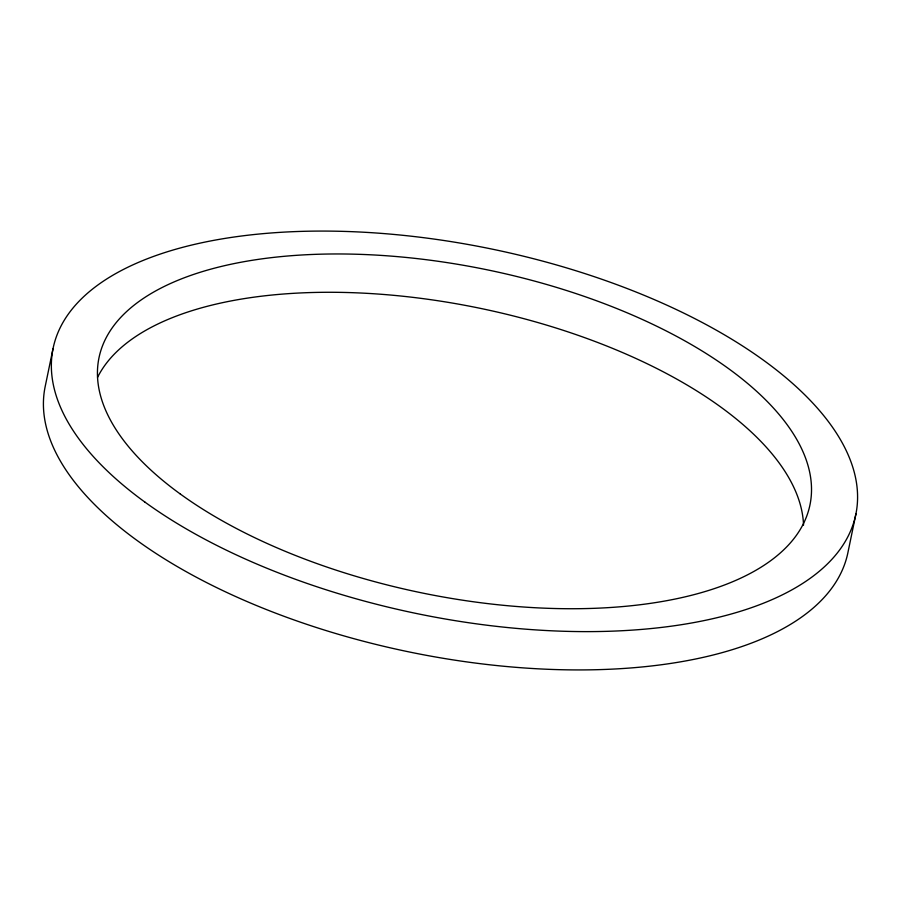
<?xml version="1.0" encoding="UTF-8"?>
<svg xmlns="http://www.w3.org/2000/svg" width="901" height="901" viewBox="0 0 901 901"><rect width="100%" height="100%" fill="white"/><g stroke="black" fill="none" stroke-linecap="round" stroke-linejoin="round"><path stroke-width="1.35" d="M52.99 348.867L45.05 387.182A409.865 186.079 11.7 0 0 410.203 652.155A409.865 186.079 11.7 0 0 848.01 552.133L855.95 513.818M97.545 377.373A363.024 164.815 11.7 0 1 481.641 308.626A363.024 164.815 11.7 0 1 803.534 525.159M144.881 502.071A409.865 186.079 11.7 0 0 832.862 558.248A409.865 186.079 11.7 0 0 385.651 233.719A409.865 186.079 11.7 0 0 144.881 502.071M180.268 493.985A363.024 164.815 11.7 0 0 789.625 543.742A363.024 164.815 11.7 0 0 393.512 256.301A363.024 164.815 11.7 0 0 180.268 493.985"/></g></svg>
